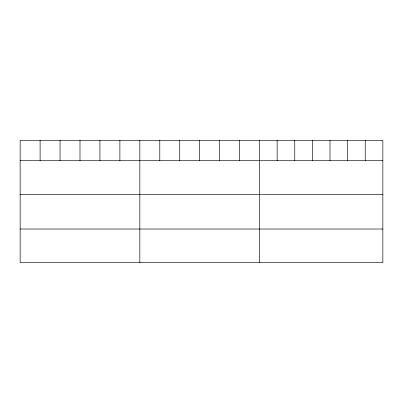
<?xml version="1.0" encoding="UTF-8"?>
<svg xmlns="http://www.w3.org/2000/svg" width="403" height="403" viewBox="0 0 403 403"><rect width="100%" height="100%" fill="white"/><g stroke="black" fill="none" stroke-linecap="round" stroke-linejoin="round"><path stroke-width="0.6" d="M382.85 160.706L382.85 262.65L20.15 262.65L20.15 140.35L382.85 140.35L382.85 160.706L20.15 160.706M20.15 194.347L382.85 194.347M20.15 229.01L382.85 229.01M365.234 140.35L365.234 160.706M347.618 140.35L347.618 160.706M330.002 140.35L330.002 160.706M312.38 140.35L312.38 160.706M294.764 140.35L294.764 160.706M277.148 140.35L277.148 160.706M259.532 140.35L259.532 262.65M239.584 140.35L239.584 160.706M219.635 140.35L219.635 160.706M199.686 140.35L199.686 160.706M179.738 140.35L179.738 160.706M159.79 140.35L159.79 160.706M139.841 140.35L139.841 262.65M119.893 140.35L119.893 160.706M99.944 140.35L99.944 160.706M79.996 140.35L79.996 160.706M60.047 140.35L60.047 160.706M40.099 140.35L40.099 160.706"/></g></svg>
